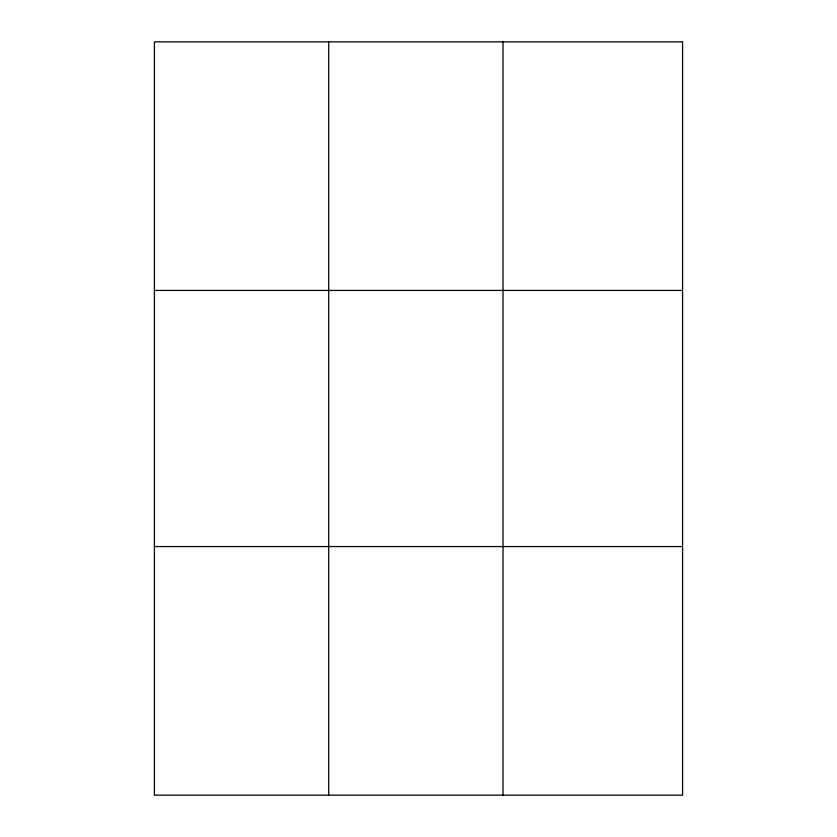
<?xml version="1.0" encoding="UTF-8"?>
<svg xmlns="http://www.w3.org/2000/svg" width="837" height="837" viewBox="0 0 837 837"><rect width="100%" height="100%" fill="white"/><g stroke="black" fill="none" stroke-linecap="round" stroke-linejoin="round"><path stroke-width="1.26" d="M328.711 41.85L328.711 795.15M503.006 41.85L503.006 795.15M154.416 290.439L682.584 290.439M154.416 546.561L682.584 546.561M682.584 41.85L682.584 795.15L154.416 795.15L154.416 41.85L682.584 41.85"/></g></svg>
